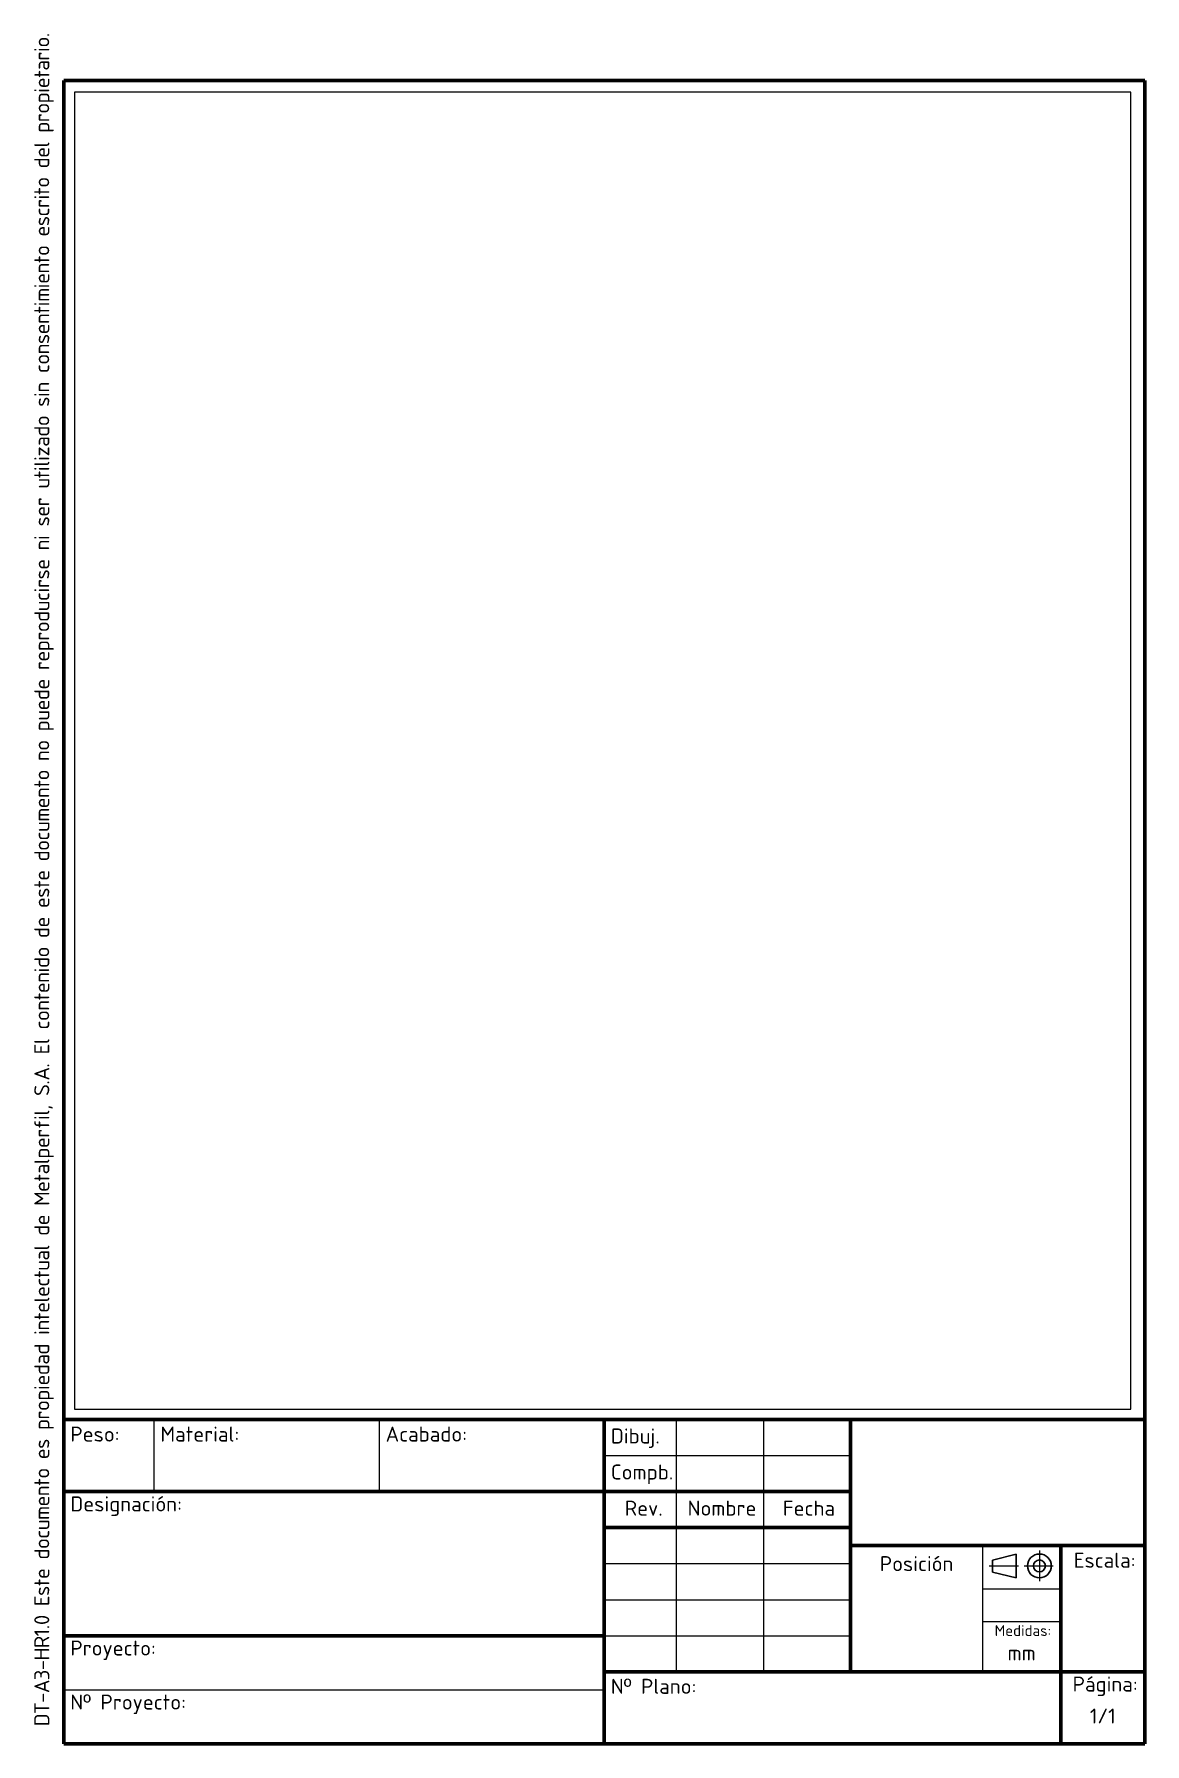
# Paper-space layout 'DIN A4' of a CAD drawing. Header units: millimetres. Extents: x 15 to 200, y 10 to 295.
import ezdxf
from ezdxf.enums import TextEntityAlignment as Align

# ---------------------------------------------------------------- set-up
doc = ezdxf.new("R2010")
doc.units = ezdxf.units.MM
doc.linetypes.add('CENTER', pattern=[10.16, 6.35, -1.27, 1.27, -1.27])
doc.linetypes.add('CENTERX2', pattern=[20.32, 12.7, -2.54, 2.54, -2.54])
doc.layers.add('Cajetinatributos', color=7, linetype='Continuous')
doc.layers.add('Cajetintextos', color=7, linetype='Continuous')
doc.layers.add('Cajetinlineasgruesas', color=7, linetype='Continuous', lineweight=30)
doc.styles.add('Texto cajetin', font='isocpeur.ttf')

# ---------------------------------------------------------------- blocks, each defined once
blk = doc.blocks.new('DIN A4')
at = {"color": 7, "linetype": 'Continuous', "lineweight": 0}
for p, q in [((-175, 64), (-175, 52)), ((-137.5, 64), (-137.5, 52)), ((-88, 64), (-88, 22)), ((-73.5, 64), (-73.5, 22)), ((-100, 58), (-59, 58)), ((-100, 40), (-59, 40)), ((-100, 34), (-59, 34)), ((-100, 28), (-59, 28))]:
    blk.add_line(p, q, dxfattribs=at)
at = {"color": 7, "linetype": 'Continuous', "lineweight": 60}
for p, q in [((-100, 46), (-59, 46)), ((-59, 43), (-10, 43))]:
    blk.add_line(p, q, dxfattribs=at)
at = {"color": 7, "linetype": 'Continuous', "lineweight": 25}
for p, q in [((-35.38, 40.56), (-31.43, 41.58)), ((-35.38, 40.56), (-35.38, 38.6)), ((-31.43, 41.58), (-31.43, 37.65)), ((-31.43, 37.65), (-35.38, 38.6))]:
    blk.add_line(p, q, dxfattribs=at)
at = {"color": 7, "linetype": 'CENTERX2', "lineweight": 0}
for p, q in [((-27.55, 42.2), (-27.55, 37.09)), ((-30.06, 39.62), (-25.26, 39.62))]:
    blk.add_line(p, q, dxfattribs=at)
at = {"color": 7, "linetype": 'CENTER', "lineweight": 0}
blk.add_line((-35.93, 39.62), (-31.01, 39.62), dxfattribs=at)
at = {"color": 7, "linetype": 'Continuous', "lineweight": 25}
for radius in [1.98, 1]:
    blk.add_circle((-27.55, 39.62), radius, dxfattribs=at)
at = {"layer": 'Cajetinlineasgruesas', "color": 7, "linetype": 'Continuous', "lineweight": 60}
for p, q in [((-190, 287), (-10, 287)), ((-190, 10), (-190, 287)), ((-10, 10), (-10, 287)), ((-190, 10), (-190, 64)), ((-190, 64), (-10, 64)), ((-100, 64), (-100, 10)), ((-59, 64), (-59, 22)), ((-190, 52), (-100, 52)), ((-100, 52), (-59, 52)), ((-24, 43), (-24, 10)), ((-100, 28), (-190, 28)), ((-100, 22), (-10, 22)), ((-190, 10), (-10, 10))]:
    blk.add_line(p, q, dxfattribs=at)
at = {"layer": 'Cajetinlineasgruesas', "color": 7, "linetype": 'Continuous', "lineweight": 0}
for p, q in [((-100, 52), (-59, 52)), ((-100, 52), (-59, 52)), ((-37, 43), (-37, 22)), ((-37, 35.82), (-24, 35.82)), ((-37, 30.37), (-24, 30.37)), ((-190, 19), (-100, 19))]:
    blk.add_line(p, q, dxfattribs=at)
at = {"layer": 'Cajetinatributos', "style": 'Texto cajetin'}
for tag, height, p in [('XDIBUJADO', 2.5, (-80.75, 61)), ('XFECHADIBUJ', 2.5, (-66.25, 61)), ('XPESO', 2.5, (-182.5, 56.41)), ('XMATERIAL', 2.5, (-156.17, 56.41)), ('XACABADO', 2.5, (-118.86, 56.41)), ('XCOMPROBADO', 2.5, (-80.75, 55)), ('XFECHACOMP', 2.5, (-66.25, 55)), ('XDESIGNACION1', 4, (-144.99, 42.21)), ('XREV1', 2.5, (-94, 43)), ('XNOMBREREV1', 2.5, (-80.75, 43)), ('XFECHAREV1', 2.5, (-66.25, 43)), ('XPOSICION', 2.5, (-48, 40)), ('XREV2', 2.5, (-94, 37)), ('XNOMBREREV2', 2.5, (-80.75, 37)), ('XFECHAREV2', 2.5, (-66.25, 37)), ('XDESIGNACION2', 3, (-144.99, 34.33)), ('XPOSICION1', 2.5, (-48, 34)), ('XFORMATO', 2.5, (-30.5, 33.1)), ('XESCALA', 2.5, (-17, 34.46)), ('XREV3', 2.5, (-94, 31)), ('XNOMBREREV3', 2.5, (-80.75, 31)), ('XFECHAREV3', 2.5, (-66.25, 31)), ('XPOSICION2', 2.5, (-48, 28)), ('XREV4', 2.5, (-94, 25)), ('XNOMBREREV4', 2.5, (-80.75, 25)), ('XFECHAREV4', 2.5, (-66.25, 25)), ('XUNIDADES', 2.5, (-30.5, 25.14)), ('XNUMPLANO', 3.5, (-54.57, 16)), ('XPAGINA', 2.5, (-17, 14.63))]:
    blk.add_attdef(tag, text='', height=height, dxfattribs=at).set_placement(p, align=Align.MIDDLE_CENTER)
for tag, p in [('XPROYECTO', (-163.94, 23.5)), ('XNUMPROYECTO', (-163.94, 14.5))]:
    blk.add_attdef(tag, text='', height=2.5, dxfattribs=at).set_placement(p, align=Align.MIDDLE_LEFT)
at = {"layer": 'Cajetintextos', "insert": (-194.9, 12.91), "char_height": 2.5, "attachment_point": 1, "rotation": 90, "style": 'Texto cajetin'}
blk.add_mtext_dynamic_manual_height_columns('{\\fISOCPEUR|b1|i0|c0|p34;\\T0.95;DT-A3-HR1.0\\fISOCPEUR|b0|i0|c0|p34; Este documento es propiedad intelectual de Metalperfil, S.A. El contenido de este documento no puede reproducirse ni ser utilizado sin consentimiento escrito del propietario.}', width=488.6258, gutter_width=12.5, heights=[0], dxfattribs=at)
at = {"layer": 'Cajetintextos', "attachment_point": 4, "style": 'Texto cajetin'}
for s, width, insert, char_height in [('Peso:', 13.045, (-188.9, 61.57), 2.5), ('Material:', 13.045, (-173.9, 61.57), 2.5), ('Acabado:', 13.045, (-136.4, 61.57), 2.5), ('Dibuj.', 13.045, (-98.9, 60.88), 2.5), ('Compb.', 13.045, (-98.9, 54.88), 2.5), ('Designación:', 13.045, (-188.9, 49.57), 2.5), ('Rev.', 13.045, (-96.59, 49.24), 2.5), ('Nombre', 13.045, (-86.13, 49.24), 2.5), ('Fecha', 13.045, (-70.27, 49.24), 2.5), ('Escala:', 13.045, (-21.84, 40.57), 2.5), ('Medidas:', 13.045, (-35, 28.86), 1.804), ('Proyecto:', 13.045, (-188.9, 25.57), 2.5), ('Nº Plano:', 14.8093, (-98.9, 19.57), 2.5), ('Página:', 13.045, (-22.02, 19.57), 2.5), ('Nº Proyecto:', 19.4934, (-188.9, 16.57), 2.5)]:
    blk.add_mtext_dynamic_manual_height_columns(s, width=width, gutter_width=12.5, heights=[0], dxfattribs=dict(at, insert=insert, char_height=char_height))

psp = doc.layouts.new('DIN A4')

# ---------------------------------------------------------------- block references
at = {"layer": 'Cajetinlineasgruesas', "color": 7}
psp.add_blockref('DIN A4', (210, 0), dxfattribs=at).add_auto_attribs({'XUNIDADES': 'mm', 'XPAGINA': '1/1', 'XPOSICION': 'Posición'})

# ---------------------------------------------------------------- viewports
psp.add_viewport(center=(109.75, 175.4), size=(175.87, 219.298), view_center_point=(3388.44, 1805.86), view_height=5000.243, dxfattribs=at)

doc.saveas('drawing.dxf')
